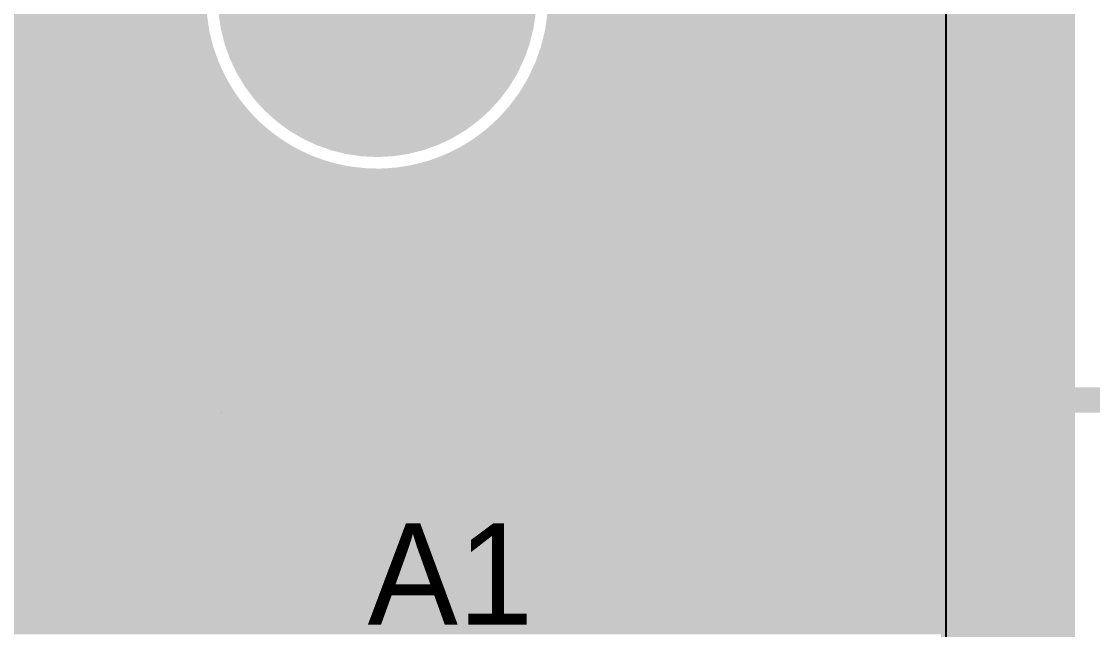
# Model space of a CAD drawing. Header units: millimetres. Extents: x 0.11 to 5.67, y 0.55 to 4.24.
# Drawn here: x 5.1198 to 5.4527, y 1.6973 to 1.8863 of the extents above; entities that cross this region are included whole.
import ezdxf

# ---------------------------------------------------------------- set-up
doc = ezdxf.new("R2010")
doc.units = ezdxf.units.MM
doc.header["$MEASUREMENT"] = 0
for name, color, linetype in [('BottomLayer', 5, 'Continuous'), ('BottomOverlay', 54, 'Continuous'), ('BottomSolder', 6, 'Continuous'), ('InternalPlane1', 76, 'Continuous'), ('InternalPlane2', 16, 'Continuous'), ('KeepOutLayer', 6, 'Continuous'), ('MultiLayer', 9, 'Continuous'), ('PadHoleLayer', 156, 'Continuous'), ('TopLayer', 1, 'Continuous'), ('TopOverlay', 2, 'Continuous'), ('TopSolder', 216, 'Continuous')]:
    doc.layers.add(name, color=color, linetype=linetype)

# ---------------------------------------------------------------- blocks, each defined once
blk = doc.blocks.new('SMA_JR_10')
at = {"layer": 'BottomLayer', "const_width": 0.04331}
for points in [[(0.07835, 0.1, 1), (0.12165, 0.1, 1)], [(-0.02165, 0, 1), (0.02165, 0, 1)], [(0.07835, -0.1, 1), (0.12165, -0.1, 1)]]:
    blk.add_lwpolyline(points, format="xyb", close=True, dxfattribs=at)
at = {"layer": 'BottomSolder', "const_width": 0.04528}
for points in [[(0.07736, 0.1, 1), (0.12264, 0.1, 1)], [(-0.02264, 0, 1), (0.02264, 0, 1)], [(0.07736, -0.1, 1), (0.12264, -0.1, 1)]]:
    blk.add_lwpolyline(points, format="xyb", close=True, dxfattribs=at)
at = {"layer": 'InternalPlane1', "const_width": 0.01181}
for points in [[(0.06949, 0.15285, -0.267949), (0.13051, 0.15285)], [(0.04715, 0.06949, -0.267949), (0.04715, 0.13051)], [(0.15285, 0.13051, -0.267949), (0.15285, 0.06949)], [(0.13051, 0.04715, -0.267949), (0.06949, 0.04715)], [(0.06949, -0.04715, -0.267949), (0.13051, -0.04715)], [(0.04715, -0.13051, -0.267949), (0.04715, -0.06949)], [(0.15285, -0.06949, -0.267949), (0.15285, -0.13051)]]:
    blk.add_lwpolyline(points, format="xyb", dxfattribs=at)
at = {"layer": 'InternalPlane1'}
for points, const_width in [([(0.06654, 0.15285, 1), (0.07244, 0.15285, 1)], 0.00591), ([(0.12756, 0.15285, 1), (0.13346, 0.15285, 1)], 0.00591), ([(0.0442, 0.13051, 1), (0.0501, 0.13051, 1)], 0.00591), ([(0.1499, 0.13051, 1), (0.1558, 0.13051, 1)], 0.00591), ([(0.0442, 0.06949, 1), (0.0501, 0.06949, 1)], 0.00591), ([(0.1499, 0.06949, 1), (0.1558, 0.06949, 1)], 0.00591), ([(0.06654, 0.04715, 1), (0.07244, 0.04715, 1)], 0.00591), ([(0.12756, 0.04715, 1), (0.13346, 0.04715, 1)], 0.00591), ([(-0.02476, 0, 1), (0.02476, 0, 1)], 0.04953), ([(0.06654, -0.04715, 1), (0.07244, -0.04715, 1)], 0.00591), ([(0.12756, -0.04715, 1), (0.13346, -0.04715, 1)], 0.00591), ([(0.0442, -0.06949, 1), (0.0501, -0.06949, 1)], 0.00591), ([(0.1499, -0.06949, 1), (0.1558, -0.06949, 1)], 0.00591)]:
    blk.add_lwpolyline(points, format="xyb", close=True, dxfattribs=dict(at, const_width=const_width))
at = {"layer": 'InternalPlane2'}
for points, const_width in [([(0.07425, 0.1, 1), (0.12575, 0.1, 1)], 0.0515), ([(-0.02476, 0, 1), (0.02476, 0, 1)], 0.04953), ([(0.07425, -0.1, 1), (0.12575, -0.1, 1)], 0.0515)]:
    blk.add_lwpolyline(points, format="xyb", close=True, dxfattribs=dict(at, const_width=const_width))
at = {"layer": 'MultiLayer', "const_width": 0.04331}
for points in [[(0.07835, 0.1, 1), (0.12165, 0.1, 1)], [(-0.02165, 0, 1), (0.02165, 0, 1)], [(0.07835, -0.1, 1), (0.12165, -0.1, 1)]]:
    blk.add_lwpolyline(points, format="xyb", close=True, dxfattribs=at)
at = {"layer": 'PadHoleLayer'}
for points, const_width in [([(0.08425, 0.1, 1), (0.11575, 0.1, 1)], 0.0315), ([(-0.01476, 0, 1), (0.01476, 0, 1)], 0.02953), ([(0.08425, -0.1, 1), (0.11575, -0.1, 1)], 0.0315)]:
    blk.add_lwpolyline(points, format="xyb", close=True, dxfattribs=dict(at, const_width=const_width))
at = {"layer": 'TopLayer', "const_width": 0.04331}
for points in [[(0.07835, 0.1, 1), (0.12165, 0.1, 1)], [(-0.02165, 0, 1), (0.02165, 0, 1)], [(0.07835, -0.1, 1), (0.12165, -0.1, 1)]]:
    blk.add_lwpolyline(points, format="xyb", close=True, dxfattribs=at)
at = {"layer": 'TopOverlay', "const_width": 0.00787}
for points in [[(0.125, 0.155), (0.125, 0.435)], [(0.045, 0.125), (-0.04, 0.125)], [(0.125, -0.045), (0.125, 0.045)]]:
    blk.add_lwpolyline(points, dxfattribs=at)
at = {"layer": 'TopOverlay', "const_width": 0.00394}
for points in [[(0.12303, 0.155, 1), (0.12697, 0.155, 1)], [(0.04303, 0.125, 1), (0.04697, 0.125, 1)], [(0.12303, 0.045, 1), (0.12697, 0.045, 1)], [(0.12303, -0.045, 1), (0.12697, -0.045, 1)]]:
    blk.add_lwpolyline(points, format="xyb", close=True, dxfattribs=at)
at = {"layer": 'TopSolder', "const_width": 0.04528}
for points in [[(0.07736, 0.1, 1), (0.12264, 0.1, 1)], [(-0.02264, 0, 1), (0.02264, 0, 1)], [(0.07736, -0.1, 1), (0.12264, -0.1, 1)]]:
    blk.add_lwpolyline(points, format="xyb", close=True, dxfattribs=at)

msp = doc.modelspace()

# ---------------------------------------------------------------- linework, layer by layer
at = {"layer": 'BottomLayer'}
msp.add_line((5.18209, 1.76476), (5.18209, 1.76476), dxfattribs=at)
for points, const_width in [([(5.40945, 1.67913), (5.40945, 2.06496)], 0.00787), ([(5.28719, 1.88877), (5.40945, 1.88877)], 0.00787), ([(5.28595, 1.8809), (5.40945, 1.8809)], 0.00787), ([(5.08493, 1.87402), (5.17673, 1.87402)], 0.00787), ([(5.08394, 1.87303), (5.1771, 1.87303)], 0.00787), ([(5.28353, 1.87303), (5.40945, 1.87303)], 0.00787), ([(5.07606, 1.86515), (5.18088, 1.86515)], 0.00787), ([(5.27975, 1.86515), (5.40945, 1.86515)], 0.00787), ([(5.06819, 1.85728), (5.18636, 1.85728)], 0.00787), ([(5.27427, 1.85728), (5.40945, 1.85728)], 0.00787), ([(5.13032, 1.7937), (5.13032, 1.84488)], 0.01969), ([(5.33031, 1.7937), (5.33031, 1.84488)], 0.01969), ([(5.06031, 1.8494), (5.19431, 1.8494)], 0.00787), ([(5.26632, 1.8494), (5.40945, 1.8494)], 0.00787), ([(5.15771, 1.84153), (5.20714, 1.84153)], 0.00787), ([(5.25349, 1.84153), (5.30292, 1.84153)], 0.00787), ([(5.35771, 1.84153), (5.40945, 1.84153)], 0.00787), ([(5.16828, 1.83366), (5.29235, 1.83366)], 0.00787), ([(5.36828, 1.83366), (5.40945, 1.83366)], 0.00787), ([(5.17513, 1.82578), (5.2855, 1.82578)], 0.00787), ([(5.37513, 1.82578), (5.40945, 1.82578)], 0.00787), ([(5.17983, 1.81791), (5.2808, 1.81791)], 0.00787), ([(5.37983, 1.81791), (5.40945, 1.81791)], 0.00787), ([(5.18296, 1.81003), (5.27767, 1.81003)], 0.00787), ([(5.38296, 1.81003), (5.40945, 1.81003)], 0.00787), ([(5.18478, 1.80216), (5.27585, 1.80216)], 0.00787), ([(5.38478, 1.80216), (5.40945, 1.80216)], 0.00787), ([(5.07913, 1.7937), (5.13032, 1.7937)], 0.01969), ([(5.13032, 1.7937), (5.1815, 1.7937)], 0.01969), ([(5.13032, 1.74252), (5.13032, 1.7937)], 0.01969), ([(5.27913, 1.7937), (5.33031, 1.7937)], 0.01969), ([(5.33031, 1.7937), (5.3815, 1.7937)], 0.01969), ([(5.33031, 1.74252), (5.33031, 1.7937)], 0.01969), ([(5.18543, 1.79429), (5.2752, 1.79429)], 0.00787), ([(5.38543, 1.79429), (5.40945, 1.79429)], 0.00787), ([(5.18495, 1.78641), (5.27568, 1.78641)], 0.00787), ([(5.38495, 1.78641), (5.40945, 1.78641)], 0.00787), ([(5.18331, 1.77854), (5.27732, 1.77854)], 0.00787), ([(5.38331, 1.77854), (5.40945, 1.77854)], 0.00787), ([(5.18039, 1.77066), (5.28024, 1.77066)], 0.00787), ([(5.38039, 1.77066), (5.40945, 1.77066)], 0.00787), ([(5.37595, 1.76279), (5.40945, 1.76279)], 0.00787), ([(5.16948, 1.75492), (5.29115, 1.75492)], 0.00787), ([(5.36948, 1.75492), (5.40945, 1.75492)], 0.00787), ([(5.15966, 1.74704), (5.30097, 1.74704)], 0.00787), ([(5.35966, 1.74704), (5.40945, 1.74704)], 0.00787), ([(5.05906, 1.73917), (5.1223, 1.73917)], 0.00787), ([(5.13833, 1.73917), (5.3223, 1.73917)], 0.00787), ([(5.33833, 1.73917), (5.40945, 1.73917)], 0.00787), ([(5.05906, 1.73129), (5.40945, 1.73129)], 0.00787), ([(5.05906, 1.72342), (5.40945, 1.72342)], 0.00787), ([(5.05906, 1.71555), (5.40945, 1.71555)], 0.00787), ([(5.05906, 1.70767), (5.40945, 1.70767)], 0.00787), ([(5.05906, 1.6998), (5.40945, 1.6998)], 0.00787)]:
    msp.add_lwpolyline(points, dxfattribs=dict(at, const_width=const_width))
at = {"layer": 'BottomLayer', "const_width": 0.00787}
msp.add_lwpolyline([(5.2874, 1.8937, -0.837827), (5.17673, 1.87402)], format="xyb", dxfattribs=at)
at = {"layer": 'BottomLayer'}
for points, const_width in [([(5.28522, 1.88877, 1), (5.28916, 1.88877, 1)], 0.00394), ([(5.40748, 1.88877, 1), (5.41142, 1.88877, 1)], 0.00394), ([(5.28398, 1.8809, 1), (5.28792, 1.8809, 1)], 0.00394), ([(5.40748, 1.8809, 1), (5.41142, 1.8809, 1)], 0.00394), ([(5.17476, 1.87402, 1), (5.1787, 1.87402, 1)], 0.00394), ([(5.17476, 1.87402, 1), (5.1787, 1.87402, 1)], 0.00394), ([(5.17514, 1.87303, 1), (5.17907, 1.87303, 1)], 0.00394), ([(5.28156, 1.87303, 1), (5.28549, 1.87303, 1)], 0.00394), ([(5.40748, 1.87303, 1), (5.41142, 1.87303, 1)], 0.00394), ([(5.17891, 1.86515, 1), (5.18285, 1.86515, 1)], 0.00394), ([(5.27778, 1.86515, 1), (5.28172, 1.86515, 1)], 0.00394), ([(5.40748, 1.86515, 1), (5.41142, 1.86515, 1)], 0.00394), ([(5.18439, 1.85728, 1), (5.18833, 1.85728, 1)], 0.00394), ([(5.2723, 1.85728, 1), (5.27624, 1.85728, 1)], 0.00394), ([(5.40748, 1.85728, 1), (5.41142, 1.85728, 1)], 0.00394), ([(5.12539, 1.84488, 1), (5.13524, 1.84488, 1)], 0.00984), ([(5.32539, 1.84488, 1), (5.33524, 1.84488, 1)], 0.00984), ([(5.19234, 1.8494, 1), (5.19627, 1.8494, 1)], 0.00394), ([(5.26436, 1.8494, 1), (5.26829, 1.8494, 1)], 0.00394), ([(5.38543, 1.7937, 1), (5.2752, 1.7937, 1)], 0.00787), ([(5.40748, 1.8494, 1), (5.41142, 1.8494, 1)], 0.00394), ([(5.15574, 1.84153, 1), (5.15968, 1.84153, 1)], 0.00394), ([(5.20517, 1.84153, 1), (5.20911, 1.84153, 1)], 0.00394), ([(5.25152, 1.84153, 1), (5.25546, 1.84153, 1)], 0.00394), ([(5.30095, 1.84153, 1), (5.30489, 1.84153, 1)], 0.00394), ([(5.35574, 1.84153, 1), (5.35968, 1.84153, 1)], 0.00394), ([(5.40748, 1.84153, 1), (5.41142, 1.84153, 1)], 0.00394), ([(5.16631, 1.83366, 1), (5.17025, 1.83366, 1)], 0.00394), ([(5.29038, 1.83366, 1), (5.29432, 1.83366, 1)], 0.00394), ([(5.36631, 1.83366, 1), (5.37025, 1.83366, 1)], 0.00394), ([(5.40748, 1.83366, 1), (5.41142, 1.83366, 1)], 0.00394), ([(5.17317, 1.82578, 1), (5.1771, 1.82578, 1)], 0.00394), ([(5.28353, 1.82578, 1), (5.28746, 1.82578, 1)], 0.00394), ([(5.37317, 1.82578, 1), (5.3771, 1.82578, 1)], 0.00394), ([(5.40748, 1.82578, 1), (5.41142, 1.82578, 1)], 0.00394), ([(5.17786, 1.81791, 1), (5.1818, 1.81791, 1)], 0.00394), ([(5.27883, 1.81791, 1), (5.28277, 1.81791, 1)], 0.00394), ([(5.37786, 1.81791, 1), (5.3818, 1.81791, 1)], 0.00394), ([(5.40748, 1.81791, 1), (5.41142, 1.81791, 1)], 0.00394), ([(5.18099, 1.81003, 1), (5.18493, 1.81003, 1)], 0.00394), ([(5.2757, 1.81003, 1), (5.27964, 1.81003, 1)], 0.00394), ([(5.38099, 1.81003, 1), (5.38493, 1.81003, 1)], 0.00394), ([(5.40748, 1.81003, 1), (5.41142, 1.81003, 1)], 0.00394), ([(5.18281, 1.80216, 1), (5.18675, 1.80216, 1)], 0.00394), ([(5.27388, 1.80216, 1), (5.27782, 1.80216, 1)], 0.00394), ([(5.38281, 1.80216, 1), (5.38675, 1.80216, 1)], 0.00394), ([(5.40748, 1.80216, 1), (5.41142, 1.80216, 1)], 0.00394), ([(5.12539, 1.7937, 1), (5.13524, 1.7937, 1)], 0.00984), ([(5.12539, 1.7937, 1), (5.13524, 1.7937, 1)], 0.00984), ([(5.12539, 1.7937, 1), (5.13524, 1.7937, 1)], 0.00984), ([(5.12539, 1.7937, 1), (5.13524, 1.7937, 1)], 0.00984), ([(5.17657, 1.7937, 1), (5.18642, 1.7937, 1)], 0.00984), ([(5.27421, 1.7937, 1), (5.28406, 1.7937, 1)], 0.00984), ([(5.32539, 1.7937, 1), (5.33524, 1.7937, 1)], 0.00984), ([(5.32539, 1.7937, 1), (5.33524, 1.7937, 1)], 0.00984), ([(5.32539, 1.7937, 1), (5.33524, 1.7937, 1)], 0.00984), ([(5.32539, 1.7937, 1), (5.33524, 1.7937, 1)], 0.00984), ([(5.37657, 1.7937, 1), (5.38642, 1.7937, 1)], 0.00984), ([(5.18346, 1.79429, 1), (5.1874, 1.79429, 1)], 0.00394), ([(5.27323, 1.79429, 1), (5.27717, 1.79429, 1)], 0.00394), ([(5.27323, 1.7937, 1), (5.27717, 1.7937, 1)], 0.00394), ([(5.38346, 1.79429, 1), (5.3874, 1.79429, 1)], 0.00394), ([(5.38346, 1.7937, 1), (5.3874, 1.7937, 1)], 0.00394), ([(5.40748, 1.79429, 1), (5.41142, 1.79429, 1)], 0.00394), ([(5.18298, 1.78641, 1), (5.18692, 1.78641, 1)], 0.00394), ([(5.27371, 1.78641, 1), (5.27765, 1.78641, 1)], 0.00394), ([(5.38298, 1.78641, 1), (5.38692, 1.78641, 1)], 0.00394), ([(5.40748, 1.78641, 1), (5.41142, 1.78641, 1)], 0.00394), ([(5.18134, 1.77854, 1), (5.18527, 1.77854, 1)], 0.00394), ([(5.27536, 1.77854, 1), (5.27929, 1.77854, 1)], 0.00394), ([(5.38134, 1.77854, 1), (5.38528, 1.77854, 1)], 0.00394), ([(5.40748, 1.77854, 1), (5.41142, 1.77854, 1)], 0.00394), ([(5.17842, 1.77066, 1), (5.18236, 1.77066, 1)], 0.00394), ([(5.27827, 1.77066, 1), (5.28221, 1.77066, 1)], 0.00394), ([(5.37842, 1.77066, 1), (5.38236, 1.77066, 1)], 0.00394), ([(5.40748, 1.77066, 1), (5.41142, 1.77066, 1)], 0.00394), ([(5.37398, 1.76279, 1), (5.37792, 1.76279, 1)], 0.00394), ([(5.40748, 1.76279, 1), (5.41142, 1.76279, 1)], 0.00394), ([(5.16751, 1.75492, 1), (5.17145, 1.75492, 1)], 0.00394), ([(5.28918, 1.75492, 1), (5.29312, 1.75492, 1)], 0.00394), ([(5.36751, 1.75492, 1), (5.37145, 1.75492, 1)], 0.00394), ([(5.40748, 1.75492, 1), (5.41142, 1.75492, 1)], 0.00394), ([(5.12539, 1.74252, 1), (5.13524, 1.74252, 1)], 0.00984), ([(5.15769, 1.74704, 1), (5.16163, 1.74704, 1)], 0.00394), ([(5.299, 1.74704, 1), (5.30294, 1.74704, 1)], 0.00394), ([(5.32539, 1.74252, 1), (5.33524, 1.74252, 1)], 0.00984), ([(5.35769, 1.74704, 1), (5.36163, 1.74704, 1)], 0.00394), ([(5.40748, 1.74704, 1), (5.41142, 1.74704, 1)], 0.00394), ([(5.12033, 1.73917, 1), (5.12427, 1.73917, 1)], 0.00394), ([(5.13636, 1.73917, 1), (5.1403, 1.73917, 1)], 0.00394), ([(5.32033, 1.73917, 1), (5.32427, 1.73917, 1)], 0.00394), ([(5.33636, 1.73917, 1), (5.3403, 1.73917, 1)], 0.00394), ([(5.40748, 1.73917, 1), (5.41142, 1.73917, 1)], 0.00394), ([(5.40748, 1.73129, 1), (5.41142, 1.73129, 1)], 0.00394), ([(5.40748, 1.72342, 1), (5.41142, 1.72342, 1)], 0.00394), ([(5.40748, 1.71555, 1), (5.41142, 1.71555, 1)], 0.00394), ([(5.40748, 1.70767, 1), (5.41142, 1.70767, 1)], 0.00394), ([(5.40748, 1.6998, 1), (5.41142, 1.6998, 1)], 0.00394)]:
    msp.add_lwpolyline(points, format="xyb", close=True, dxfattribs=dict(at, const_width=const_width))
at = {"layer": 'InternalPlane1'}
msp.add_line((5.40707, 2.059), (5.40707, 1.67913), dxfattribs=at)
at = {"layer": 'InternalPlane1', "const_width": 0.04}
msp.add_lwpolyline([(5.42717, 0.62106), (5.42717, 4.16437)], dxfattribs=at)
at = {"layer": 'InternalPlane2'}
msp.add_line((5.40707, 2.46211), (5.40707, 1.67913), dxfattribs=at)
at = {"layer": 'InternalPlane2', "const_width": 0.04}
msp.add_lwpolyline([(5.42717, 0.62106), (5.42717, 4.16437)], dxfattribs=at)
at = {"layer": 'KeepOutLayer', "const_width": 0.00787}
msp.add_lwpolyline([(5.42717, 0.62106), (5.42717, 4.16437)], dxfattribs=at)
at = {"layer": 'TopLayer'}
for points, const_width in [([(5.40945, 1.67913), (5.40945, 2.06496)], 0.00787), ([(4.95768, 1.88877), (5.17344, 1.88877)], 0.00787), ([(5.28719, 1.88877), (5.40945, 1.88877)], 0.00787), ([(4.95866, 1.8809), (5.17468, 1.8809)], 0.00787), ([(5.28595, 1.8809), (5.40945, 1.8809)], 0.00787), ([(4.95866, 1.87303), (5.1771, 1.87303)], 0.00787), ([(5.28353, 1.87303), (5.40945, 1.87303)], 0.00787), ([(4.95866, 1.86515), (5.18088, 1.86515)], 0.00787), ([(5.27975, 1.86515), (5.40945, 1.86515)], 0.00787), ([(4.95866, 1.85728), (5.18636, 1.85728)], 0.00787), ([(5.27427, 1.85728), (5.40945, 1.85728)], 0.00787), ([(5.13032, 1.7937), (5.13032, 1.84488)], 0.01969), ([(5.33031, 1.7937), (5.33031, 1.84488)], 0.01969), ([(4.95866, 1.8494), (5.19431, 1.8494)], 0.00787), ([(5.26632, 1.8494), (5.40945, 1.8494)], 0.00787), ([(5.15771, 1.84153), (5.20714, 1.84153)], 0.00787), ([(5.25349, 1.84153), (5.30292, 1.84153)], 0.00787), ([(5.35771, 1.84153), (5.40945, 1.84153)], 0.00787), ([(5.16828, 1.83366), (5.29235, 1.83366)], 0.00787), ([(5.36828, 1.83366), (5.40945, 1.83366)], 0.00787), ([(5.17513, 1.82578), (5.2855, 1.82578)], 0.00787), ([(5.37513, 1.82578), (5.40945, 1.82578)], 0.00787), ([(5.17983, 1.81791), (5.2808, 1.81791)], 0.00787), ([(5.37983, 1.81791), (5.40945, 1.81791)], 0.00787), ([(5.18296, 1.81003), (5.27767, 1.81003)], 0.00787), ([(5.38296, 1.81003), (5.40945, 1.81003)], 0.00787), ([(5.18478, 1.80216), (5.27585, 1.80216)], 0.00787), ([(5.38478, 1.80216), (5.40945, 1.80216)], 0.00787), ([(5.07913, 1.7937), (5.13032, 1.7937)], 0.01969), ([(5.13032, 1.7937), (5.1815, 1.7937)], 0.01969), ([(5.13032, 1.74252), (5.13032, 1.7937)], 0.01969), ([(5.27913, 1.7937), (5.33031, 1.7937)], 0.01969), ([(5.33031, 1.7937), (5.3815, 1.7937)], 0.01969), ([(5.33031, 1.74252), (5.33031, 1.7937)], 0.01969), ([(5.18543, 1.79429), (5.2752, 1.79429)], 0.00787), ([(5.38543, 1.79429), (5.40945, 1.79429)], 0.00787), ([(5.18495, 1.78641), (5.27568, 1.78641)], 0.00787), ([(5.38495, 1.78641), (5.40945, 1.78641)], 0.00787), ([(5.18331, 1.77854), (5.27732, 1.77854)], 0.00787), ([(5.38331, 1.77854), (5.40945, 1.77854)], 0.00787), ([(5.18039, 1.77066), (5.28024, 1.77066)], 0.00787), ([(5.38039, 1.77066), (5.40945, 1.77066)], 0.00787), ([(5.17595, 1.76279), (5.28468, 1.76279)], 0.00787), ([(5.37595, 1.76279), (5.40945, 1.76279)], 0.00787), ([(5.16948, 1.75492), (5.29115, 1.75492)], 0.00787), ([(5.36948, 1.75492), (5.40945, 1.75492)], 0.00787), ([(5.15966, 1.74704), (5.30097, 1.74704)], 0.00787), ([(5.35966, 1.74704), (5.40945, 1.74704)], 0.00787), ([(4.88681, 1.73917), (5.1223, 1.73917)], 0.00787), ([(5.13833, 1.73917), (5.3223, 1.73917)], 0.00787), ([(5.33833, 1.73917), (5.40945, 1.73917)], 0.00787), ([(4.87893, 1.73129), (5.40945, 1.73129)], 0.00787), ([(4.87106, 1.72342), (5.40945, 1.72342)], 0.00787), ([(4.86318, 1.71555), (5.40945, 1.71555)], 0.00787), ([(4.85531, 1.70767), (5.40945, 1.70767)], 0.00787), ([(4.84744, 1.6998), (5.40945, 1.6998)], 0.00787)]:
    msp.add_lwpolyline(points, dxfattribs=dict(at, const_width=const_width))
for points, const_width in [([(5.2874, 1.8937, 1), (5.17323, 1.8937, 1)], 0.00787), ([(5.17147, 1.88877, 1), (5.17541, 1.88877, 1)], 0.00394), ([(5.28522, 1.88877, 1), (5.28916, 1.88877, 1)], 0.00394), ([(5.40748, 1.88877, 1), (5.41142, 1.88877, 1)], 0.00394), ([(5.17271, 1.8809, 1), (5.17665, 1.8809, 1)], 0.00394), ([(5.28398, 1.8809, 1), (5.28792, 1.8809, 1)], 0.00394), ([(5.40748, 1.8809, 1), (5.41142, 1.8809, 1)], 0.00394), ([(5.17514, 1.87303, 1), (5.17907, 1.87303, 1)], 0.00394), ([(5.28156, 1.87303, 1), (5.28549, 1.87303, 1)], 0.00394), ([(5.40748, 1.87303, 1), (5.41142, 1.87303, 1)], 0.00394), ([(5.17891, 1.86515, 1), (5.18285, 1.86515, 1)], 0.00394), ([(5.27778, 1.86515, 1), (5.28172, 1.86515, 1)], 0.00394), ([(5.40748, 1.86515, 1), (5.41142, 1.86515, 1)], 0.00394), ([(5.18439, 1.85728, 1), (5.18833, 1.85728, 1)], 0.00394), ([(5.2723, 1.85728, 1), (5.27624, 1.85728, 1)], 0.00394), ([(5.40748, 1.85728, 1), (5.41142, 1.85728, 1)], 0.00394), ([(5.12539, 1.84488, 1), (5.13524, 1.84488, 1)], 0.00984), ([(5.32539, 1.84488, 1), (5.33524, 1.84488, 1)], 0.00984), ([(5.18543, 1.7937, 1), (5.0752, 1.7937, 1)], 0.00787), ([(5.19234, 1.8494, 1), (5.19627, 1.8494, 1)], 0.00394), ([(5.26436, 1.8494, 1), (5.26829, 1.8494, 1)], 0.00394), ([(5.38543, 1.7937, 1), (5.2752, 1.7937, 1)], 0.00787), ([(5.40748, 1.8494, 1), (5.41142, 1.8494, 1)], 0.00394), ([(5.15574, 1.84153, 1), (5.15968, 1.84153, 1)], 0.00394), ([(5.20517, 1.84153, 1), (5.20911, 1.84153, 1)], 0.00394), ([(5.25152, 1.84153, 1), (5.25546, 1.84153, 1)], 0.00394), ([(5.30095, 1.84153, 1), (5.30489, 1.84153, 1)], 0.00394), ([(5.35574, 1.84153, 1), (5.35968, 1.84153, 1)], 0.00394), ([(5.40748, 1.84153, 1), (5.41142, 1.84153, 1)], 0.00394), ([(5.16631, 1.83366, 1), (5.17025, 1.83366, 1)], 0.00394), ([(5.29038, 1.83366, 1), (5.29432, 1.83366, 1)], 0.00394), ([(5.36631, 1.83366, 1), (5.37025, 1.83366, 1)], 0.00394), ([(5.40748, 1.83366, 1), (5.41142, 1.83366, 1)], 0.00394), ([(5.17317, 1.82578, 1), (5.1771, 1.82578, 1)], 0.00394), ([(5.28353, 1.82578, 1), (5.28746, 1.82578, 1)], 0.00394), ([(5.37317, 1.82578, 1), (5.3771, 1.82578, 1)], 0.00394), ([(5.40748, 1.82578, 1), (5.41142, 1.82578, 1)], 0.00394), ([(5.17786, 1.81791, 1), (5.1818, 1.81791, 1)], 0.00394), ([(5.27883, 1.81791, 1), (5.28277, 1.81791, 1)], 0.00394), ([(5.37786, 1.81791, 1), (5.3818, 1.81791, 1)], 0.00394), ([(5.40748, 1.81791, 1), (5.41142, 1.81791, 1)], 0.00394), ([(5.18099, 1.81003, 1), (5.18493, 1.81003, 1)], 0.00394), ([(5.2757, 1.81003, 1), (5.27964, 1.81003, 1)], 0.00394), ([(5.38099, 1.81003, 1), (5.38493, 1.81003, 1)], 0.00394), ([(5.40748, 1.81003, 1), (5.41142, 1.81003, 1)], 0.00394), ([(5.18281, 1.80216, 1), (5.18675, 1.80216, 1)], 0.00394), ([(5.27388, 1.80216, 1), (5.27782, 1.80216, 1)], 0.00394), ([(5.38281, 1.80216, 1), (5.38675, 1.80216, 1)], 0.00394), ([(5.40748, 1.80216, 1), (5.41142, 1.80216, 1)], 0.00394), ([(5.12539, 1.7937, 1), (5.13524, 1.7937, 1)], 0.00984), ([(5.12539, 1.7937, 1), (5.13524, 1.7937, 1)], 0.00984), ([(5.12539, 1.7937, 1), (5.13524, 1.7937, 1)], 0.00984), ([(5.12539, 1.7937, 1), (5.13524, 1.7937, 1)], 0.00984), ([(5.17657, 1.7937, 1), (5.18642, 1.7937, 1)], 0.00984), ([(5.27421, 1.7937, 1), (5.28406, 1.7937, 1)], 0.00984), ([(5.32539, 1.7937, 1), (5.33524, 1.7937, 1)], 0.00984), ([(5.32539, 1.7937, 1), (5.33524, 1.7937, 1)], 0.00984), ([(5.32539, 1.7937, 1), (5.33524, 1.7937, 1)], 0.00984), ([(5.32539, 1.7937, 1), (5.33524, 1.7937, 1)], 0.00984), ([(5.37657, 1.7937, 1), (5.38642, 1.7937, 1)], 0.00984), ([(5.18346, 1.79429, 1), (5.1874, 1.79429, 1)], 0.00394), ([(5.18346, 1.7937, 1), (5.1874, 1.7937, 1)], 0.00394), ([(5.27323, 1.79429, 1), (5.27717, 1.79429, 1)], 0.00394), ([(5.27323, 1.7937, 1), (5.27717, 1.7937, 1)], 0.00394), ([(5.38346, 1.79429, 1), (5.3874, 1.79429, 1)], 0.00394), ([(5.38346, 1.7937, 1), (5.3874, 1.7937, 1)], 0.00394), ([(5.40748, 1.79429, 1), (5.41142, 1.79429, 1)], 0.00394), ([(5.18298, 1.78641, 1), (5.18692, 1.78641, 1)], 0.00394), ([(5.27371, 1.78641, 1), (5.27765, 1.78641, 1)], 0.00394), ([(5.38298, 1.78641, 1), (5.38692, 1.78641, 1)], 0.00394), ([(5.40748, 1.78641, 1), (5.41142, 1.78641, 1)], 0.00394), ([(5.18134, 1.77854, 1), (5.18527, 1.77854, 1)], 0.00394), ([(5.27536, 1.77854, 1), (5.27929, 1.77854, 1)], 0.00394), ([(5.38134, 1.77854, 1), (5.38528, 1.77854, 1)], 0.00394), ([(5.40748, 1.77854, 1), (5.41142, 1.77854, 1)], 0.00394), ([(5.17842, 1.77066, 1), (5.18236, 1.77066, 1)], 0.00394), ([(5.27827, 1.77066, 1), (5.28221, 1.77066, 1)], 0.00394), ([(5.37842, 1.77066, 1), (5.38236, 1.77066, 1)], 0.00394), ([(5.40748, 1.77066, 1), (5.41142, 1.77066, 1)], 0.00394), ([(5.17398, 1.76279, 1), (5.17792, 1.76279, 1)], 0.00394), ([(5.28271, 1.76279, 1), (5.28665, 1.76279, 1)], 0.00394), ([(5.37398, 1.76279, 1), (5.37792, 1.76279, 1)], 0.00394), ([(5.40748, 1.76279, 1), (5.41142, 1.76279, 1)], 0.00394), ([(5.16751, 1.75492, 1), (5.17145, 1.75492, 1)], 0.00394), ([(5.28918, 1.75492, 1), (5.29312, 1.75492, 1)], 0.00394), ([(5.36751, 1.75492, 1), (5.37145, 1.75492, 1)], 0.00394), ([(5.40748, 1.75492, 1), (5.41142, 1.75492, 1)], 0.00394), ([(5.12539, 1.74252, 1), (5.13524, 1.74252, 1)], 0.00984), ([(5.15769, 1.74704, 1), (5.16163, 1.74704, 1)], 0.00394), ([(5.299, 1.74704, 1), (5.30294, 1.74704, 1)], 0.00394), ([(5.32539, 1.74252, 1), (5.33524, 1.74252, 1)], 0.00984), ([(5.35769, 1.74704, 1), (5.36163, 1.74704, 1)], 0.00394), ([(5.40748, 1.74704, 1), (5.41142, 1.74704, 1)], 0.00394), ([(5.12033, 1.73917, 1), (5.12427, 1.73917, 1)], 0.00394), ([(5.13636, 1.73917, 1), (5.1403, 1.73917, 1)], 0.00394), ([(5.32033, 1.73917, 1), (5.32427, 1.73917, 1)], 0.00394), ([(5.33636, 1.73917, 1), (5.3403, 1.73917, 1)], 0.00394), ([(5.40748, 1.73917, 1), (5.41142, 1.73917, 1)], 0.00394), ([(5.40748, 1.73129, 1), (5.41142, 1.73129, 1)], 0.00394), ([(5.40748, 1.72342, 1), (5.41142, 1.72342, 1)], 0.00394), ([(5.40748, 1.71555, 1), (5.41142, 1.71555, 1)], 0.00394), ([(5.40748, 1.70767, 1), (5.41142, 1.70767, 1)], 0.00394), ([(5.40748, 1.6998, 1), (5.41142, 1.6998, 1)], 0.00394)]:
    msp.add_lwpolyline(points, format="xyb", close=True, dxfattribs=dict(at, const_width=const_width))

# ---------------------------------------------------------------- block references
at = {"rotation": 270}
msp.add_blockref('SMA_JR_10', (5.23032, 1.8937), dxfattribs=at)

# ---------------------------------------------------------------- texts
at = {"layer": 'BottomOverlay'}
msp.add_text('A1', height=0.031496, dxfattribs=at).set_placement((5.22736, 1.69882))

doc.saveas('drawing.dxf')
